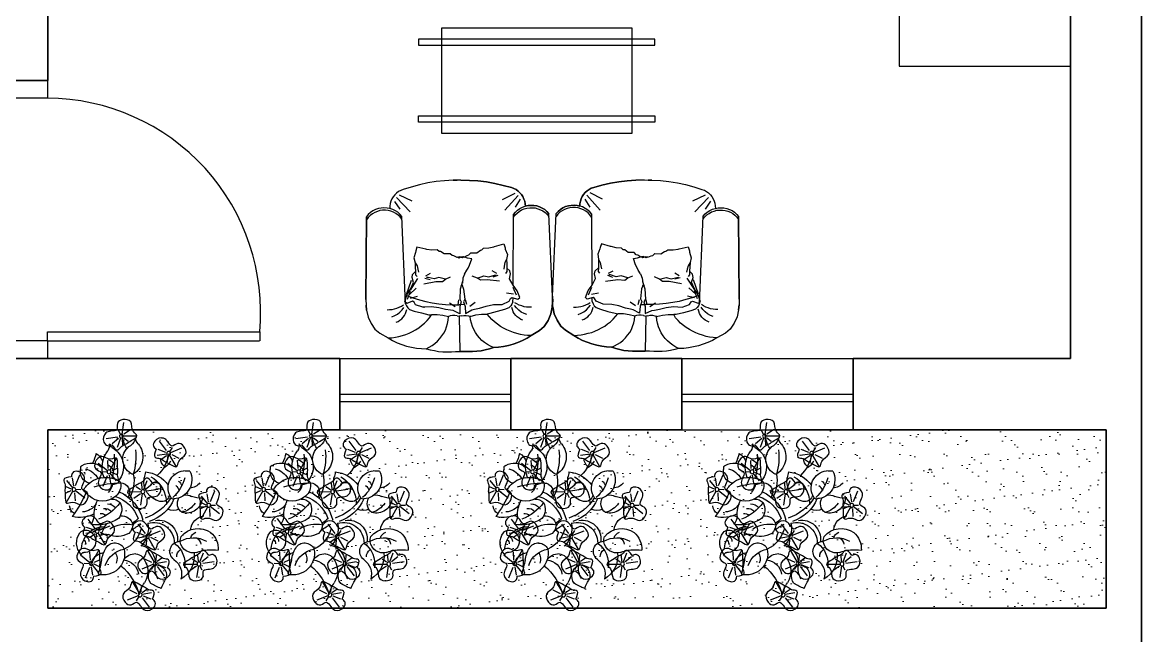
# Model space of a CAD drawing. Header units: inches. Extents: x 132383 to 134532, y 19213 to 20900.
# Drawn here: x 132797.2 to 132954.2, y 19999.7 to 20085.7 of the extents above; entities that cross this region are included whole.
import ezdxf

# ---------------------------------------------------------------- set-up
doc = ezdxf.new("R2010")
doc.units = ezdxf.units.IN
doc.header["$MEASUREMENT"] = 0
for name, color, linetype, lineweight, true_color in [('A-Door', 7, 'Continuous', 25, 0x998b75), ('A-Hatch', 7, 'Continuous', 9, 0xadadad), ('A-Wall', 7, 'Continuous', 35, 0xe06c3e), ('A-Win', 7, 'Continuous', 25, 0x15ade5)]:
    doc.layers.add(name, color=color, linetype=linetype, lineweight=lineweight, true_color=true_color)
doc.layers.add('A-FURNITURE', color=35, linetype='Continuous')
doc.layers.add('A-Plant', color=84, linetype='Continuous', lineweight=25)

# ---------------------------------------------------------------- blocks, each defined once
blk = doc.blocks.new('D1')
for p, q in [((78341.38, 19846.48), (78341.38, 19876.27)), ((78341.38, 19876.27), (78342.62, 19876.27)), ((78342.62, 19846.48), (78342.62, 19876.25)), ((78306.11, 19846.48), (78308.59, 19846.48)), ((78306.11, 19846.48), (78306.11, 19841.51)), ((78308.59, 19846.48), (78308.59, 19841.51)), ((78342.62, 19846.48), (78341.38, 19846.48)), ((78342.62, 19846.48), (78342.62, 19841.51)), ((78342.62, 19846.48), (78345.11, 19846.48)), ((78345.11, 19846.48), (78345.11, 19841.51)), ((78306.11, 19841.51), (78308.59, 19841.51)), ((78342.62, 19841.51), (78345.11, 19841.51))]:
    blk.add_line(p, q)
blk.add_arc((78338.61, 19846.37), 30.02, 84.7063, 179.8051)
blk = doc.blocks.new('1 seat')
for p, q in [((18.15, 15.69), (5.4, 15.34)), ((18.15, 15.69), (5.4, 15.34)), ((19.02, 15.66), (18.15, 15.69)), ((18.15, 15.69), (19.02, 15.66)), ((19.8, 15.6), (19.02, 15.66)), ((19.8, 15.6), (19.02, 15.66)), ((20.86, 15.38), (19.8, 15.6)), ((19.8, 15.6), (20.86, 15.38)), ((4.3, 13.93), (4.14, 13.49)), ((4.14, 13.49), (4.3, 13.93)), ((4.49, 14.34), (4.3, 13.93)), ((4.3, 13.93), (4.49, 14.34)), ((4.74, 14.71), (4.49, 14.34)), ((4.49, 14.34), (4.74, 14.71)), ((4.58, 13.65), (4.74, 14.06)), ((5.05, 15.06), (4.74, 14.71)), ((4.74, 14.71), (5.05, 15.06)), ((4.74, 14.06), (4.93, 14.43)), ((4.93, 14.43), (5.18, 14.77)), ((5.4, 15.34), (5.05, 15.06)), ((5.05, 15.06), (5.4, 15.34)), ((5.18, 14.77), (5.49, 15.09)), ((5.49, 15.09), (5.83, 15.34)), ((21.86, 14.94), (20.86, 15.38)), ((20.86, 15.38), (21.86, 14.94)), ((22.77, 14.34), (21.86, 14.94)), ((21.86, 14.94), (22.77, 14.34)), ((23.39, 13.62), (22.77, 14.34)), ((22.77, 14.34), (23.39, 13.62)), ((4.08, 13.06), (4.05, 12.62)), ((4.05, 12.62), (4.08, 13.06)), ((4.05, 12.62), (4.08, 12.15)), ((4.08, 12.15), (4.05, 12.62)), ((4.14, 13.49), (4.08, 13.06)), ((4.08, 13.06), (4.14, 13.49)), ((4.08, 12.15), (4.17, 11.74)), ((4.17, 11.71), (4.08, 12.15)), ((4.42, 12.84), (4.46, 13.24)), ((4.42, 12.4), (4.42, 12.84)), ((4.45, 11.96), (4.42, 12.4)), ((4.46, 13.24), (4.58, 13.65)), ((19.77, 12.41), (19.77, 12.04)), ((24.14, 12.31), (23.39, 13.62)), ((23.39, 13.62), (24.14, 12.31)), ((24.14, 12.31), (24.11, 11.75)), ((24.55, 11.65), (24.14, 12.31)), ((24.14, 12.31), (24.55, 11.65)), ((1.8, 10.65), (1.58, 10.34)), ((1.58, 10.34), (1.8, 10.65)), ((2.08, 10.93), (1.8, 10.65)), ((1.8, 10.65), (2.08, 10.93)), ((2.36, 11.18), (2.08, 10.93)), ((2.08, 10.93), (2.36, 11.18)), ((2.67, 11.37), (2.36, 11.18)), ((2.36, 11.18), (2.67, 11.37)), ((2.48, 10.65), (4.73, 8.56)), ((3.05, 11.53), (2.67, 11.37)), ((2.67, 11.37), (3.05, 11.53)), ((3.39, 11.65), (3.05, 11.53)), ((3.05, 11.53), (3.39, 11.65)), ((3.08, 10.96), (4.29, 10.18)), ((3.8, 11.71), (3.39, 11.65)), ((3.39, 11.65), (3.8, 11.71)), ((4.17, 11.74), (3.8, 11.71)), ((3.8, 11.71), (4.17, 11.74)), ((4.3, 11.28), (4.17, 11.71)), ((4.51, 10.87), (4.3, 11.28)), ((4.58, 11.56), (4.45, 11.96)), ((4.76, 10.49), (4.51, 10.87)), ((4.73, 11.15), (4.58, 11.56)), ((4.95, 10.77), (4.73, 11.15)), ((5.04, 10.18), (4.76, 10.49)), ((5.2, 10.43), (4.95, 10.77)), ((5.48, 10.15), (5.2, 10.43)), ((18.26, 10.63), (17.2, 10.23)), ((18.51, 10.32), (18.26, 10.63)), ((19.42, 10.54), (19.23, 10.19)), ((19.55, 10.91), (19.42, 10.54)), ((19.67, 11.29), (19.55, 10.91)), ((19.73, 11.66), (19.67, 11.29)), ((19.77, 12.04), (19.73, 11.66)), ((20.17, 10.44), (19.83, 10.1)), ((20.48, 10.82), (20.17, 10.44)), ((20.7, 11.25), (20.48, 10.82)), ((20.89, 11.69), (20.7, 11.25)), ((21.42, 10.47), (21.23, 10.19)), ((21.61, 10.75), (21.42, 10.47)), ((21.73, 11.06), (21.61, 10.75)), ((23.95, 10.66), (23.79, 10.09)), ((24.05, 11.19), (23.95, 10.66)), ((24.11, 11.75), (24.05, 11.19)), ((24.89, 10.94), (24.55, 11.65)), ((24.55, 11.65), (24.89, 10.94)), ((25.17, 10.22), (24.89, 10.94)), ((24.89, 10.94), (25.17, 10.22)), ((1.26, 9.62), (0.89, 8.37)), ((0.89, 8.37), (1.26, 9.62)), ((1.39, 10), (1.26, 9.62)), ((1.26, 9.62), (1.39, 10)), ((1.58, 10.34), (1.39, 10)), ((1.39, 10), (1.58, 10.34)), ((3.07, 8.25), (2.11, 10.18)), ((5.39, 9.87), (5.04, 10.18)), ((16.33, 9.63), (5.39, 9.87)), ((5.83, 9.87), (5.48, 10.15)), ((10.73, 8.52), (11.57, 8.83)), ((11.57, 8.83), (12.32, 8.7)), ((12.32, 8.7), (12.82, 8.42)), ((12.32, 8.7), (12.98, 8.7)), ((12.98, 8.7), (13.67, 8.7)), ((14.11, 9.17), (13.67, 8.7)), ((13.67, 8.7), (14.2, 8.73)), ((14.58, 9.29), (14.11, 9.17)), ((14.2, 8.73), (14.48, 8.51)), ((15.32, 9.1), (14.58, 9.29)), ((16.33, 9.63), (15.32, 9.1)), ((17.2, 10.23), (16.33, 9.63)), ((17.86, 10.16), (16.67, 9.63)), ((17.73, 9.69), (17.51, 8.6)), ((18.23, 9.41), (18.51, 10.32)), ((18.39, 9.19), (18.23, 9.41)), ((18.89, 9.57), (18.29, 9.6)), ((18.79, 8.97), (18.39, 9.19)), ((19.26, 7.88), (18.79, 8.97)), ((18.89, 9.57), (19.23, 9.41)), ((19.23, 10.19), (19.04, 9.88)), ((19.23, 9.41), (19.51, 9.22)), ((19.83, 10.1), (19.45, 9.82)), ((19.51, 9.22), (19.79, 8.94)), ((20.08, 9.47), (19.76, 9.38)), ((19.79, 8.94), (20.04, 8.25)), ((20.42, 9.6), (20.08, 9.47)), ((20.7, 9.75), (20.42, 9.6)), ((20.98, 9.97), (20.7, 9.75)), ((21.23, 10.19), (20.98, 9.97)), ((23.42, 9.06), (23.2, 8.53)), ((23.64, 9.56), (23.42, 9.06)), ((23.79, 10.09), (23.64, 9.56)), ((25.42, 9.5), (25.17, 10.22)), ((25.17, 10.22), (25.42, 9.5)), ((25.61, 8.75), (25.42, 9.5)), ((25.42, 9.5), (25.61, 8.75)), ((25.76, 7.97), (25.61, 8.75)), ((25.61, 8.75), (25.76, 7.97)), ((0.57, 7.06), (0.32, 5.78)), ((0.32, 5.78), (0.57, 7.06)), ((0.89, 8.37), (0.57, 7.06)), ((0.57, 7.06), (0.89, 8.37)), ((9.92, 8.3), (10.51, 8.49)), ((10.32, 6.89), (9.92, 8.3)), ((10.51, 8.49), (10.73, 8.52)), ((12.82, 8.42), (13.35, 8.33)), ((13.35, 8.33), (13.82, 8.23)), ((14.45, 7.14), (14.07, 6.42)), ((14.73, 6.79), (14.7, 7.04)), ((14.76, 7.29), (15.04, 6.51)), ((15.67, 7.54), (15.41, 5.64)), ((19.26, 6.54), (19.26, 7.88)), ((19.32, 7.66), (19.29, 7.66)), ((20.04, 8.25), (20.35, 7.13)), ((20.35, 7.13), (20.63, 5.97)), ((22.29, 7.13), (21.95, 6.69)), ((22.64, 7.56), (22.29, 7.13)), ((22.92, 8.06), (22.64, 7.56)), ((23.2, 8.53), (22.92, 8.06)), ((25.85, 7.22), (25.76, 7.97)), ((25.76, 7.97), (25.85, 7.22)), ((25.88, 6.46), (25.85, 7.22)), ((25.85, 7.22), (25.88, 6.43)), ((0.32, 5.78), (0.13, 4.47)), ((0.13, 4.47), (0.32, 5.78)), ((10.35, 6.77), (10.32, 6.89)), ((10.51, 5.99), (10.35, 6.77)), ((10.54, 5.17), (10.51, 5.99)), ((14.98, 5.92), (14.73, 6.79)), ((14.82, 5.14), (14.98, 5.92)), ((15.41, 5.64), (15.47, 4.6)), ((19.48, 5.41), (19.26, 6.54)), ((19.79, 4.38), (19.48, 5.41)), ((20.63, 5.97), (20.7, 5.57)), ((20.69, 4.69), (20.7, 5.57)), ((21.13, 5.91), (20.7, 5.57)), ((21.54, 6.28), (21.13, 5.91)), ((21.95, 6.69), (21.54, 6.28)), ((25.41, 5.53), (25.1, 5.09)), ((25.66, 6), (25.41, 5.53)), ((25.88, 6.47), (25.66, 6)), ((25.88, 6.47), (25.88, 6.46)), ((25.88, 6.43), (25.88, 6.47)), ((25.88, 6.47), (25.88, 6.43)), ((26.07, 5.81), (25.88, 6.43)), ((25.88, 6.43), (26.07, 5.81)), ((26.23, 5.15), (26.07, 5.81)), ((26.07, 5.81), (26.23, 5.15)), ((0.13, 4.47), (0.04, 3.16)), ((0.04, 3.16), (0.13, 4.47)), ((10.79, 4.89), (10.54, 5.17)), ((10.82, 4.67), (10.79, 4.89)), ((11.22, 4.11), (10.82, 4.67)), ((11.22, 4.11), (11.22, 4.11)), ((11.22, 3.2), (11.22, 4.11)), ((15.13, 4.14), (14.82, 5.14)), ((15.13, 4.14), (14.82, 3.36)), ((15.47, 4.6), (15.13, 4.14)), ((19.44, 2.88), (18.85, 3.72)), ((19.94, 3.63), (19.79, 4.38)), ((20.04, 3.22), (19.94, 3.63)), ((20.82, 3.82), (20.69, 4.69)), ((21.04, 2.94), (20.82, 3.82)), ((23.54, 3.69), (23.07, 3.44)), ((23.97, 4), (23.54, 3.69)), ((24.38, 4.31), (23.97, 4)), ((24.76, 4.69), (24.38, 4.31)), ((25.1, 5.09), (24.76, 4.69)), ((26.35, 4.53), (26.23, 5.15)), ((26.23, 5.15), (26.35, 4.53)), ((26.41, 3.87), (26.35, 4.53)), ((26.35, 4.53), (26.41, 3.87)), ((26.44, 3.21), (26.41, 3.87)), ((26.41, 3.87), (26.44, 3.21)), ((0.04, 3.16), (-0.03, 1.84)), ((-0.03, 1.84), (0.04, 3.16)), ((-0.03, 1.84), (-0.03, 1.25)), ((-0.03, 1.84), (-0.03, 1.25)), ((11.54, 2.89), (11.22, 3.2)), ((11.6, 2.64), (11.54, 2.89)), ((11.88, 2.17), (11.6, 2.64)), ((11.78, 1.8), (11.88, 2.17)), ((11.97, 1.36), (11.78, 1.8)), ((11.96, 1.87), (11.79, 1.43)), ((12.02, 2.66), (11.8, 2.09)), ((11.8, 2.09), (11.96, 1.87)), ((12.12, 3.32), (12.02, 2.66)), ((12.12, 3.32), (12.12, 3.32)), ((13.1, 2.95), (12.12, 3.32)), ((13.55, 2.72), (13.1, 2.95)), ((13.9, 2.52), (13.55, 2.72)), ((14.48, 2.16), (13.9, 2.52)), ((14.48, 2.16), (15.12, 1.91)), ((15.12, 1.91), (15.87, 1.81)), ((15.64, 1.84), (16.79, 1.45)), ((16.06, 1.7), (16.78, 1.98)), ((16.28, 1.76), (16.32, 1.85)), ((16.78, 1.98), (18.35, 2.13)), ((18.35, 2.13), (18.75, 1.91)), ((19.19, 2.44), (18.44, 2.26)), ((18.75, 1.91), (19.47, 2.16)), ((19.19, 2.07), (19.19, 1.26)), ((19.47, 2.16), (20.57, 2.22)), ((20.57, 2.22), (20.04, 3.22)), ((20.85, 2.32), (20.91, 2.66)), ((20.85, 1.94), (20.85, 2.32)), ((20.91, 1.6), (20.85, 1.94)), ((20.91, 2.66), (21.04, 3)), ((21.04, 3), (21.04, 2.94)), ((21.57, 2.97), (21.04, 2.94)), ((22.07, 3.1), (21.57, 2.97)), ((22.6, 3.25), (22.07, 3.1)), ((23.07, 3.44), (22.6, 3.25)), ((26.41, 1.9), (26.44, 2.56)), ((26.44, 2.56), (26.41, 1.9)), ((26.41, 1.25), (26.41, 1.9)), ((26.41, 1.9), (26.41, 1.25)), ((26.44, 2.56), (26.44, 3.21)), ((26.44, 3.21), (26.44, 2.56)), ((-0.03, 1.25), (-0.03, 0.66)), ((-0.03, 0.66), (-0.03, 1.25)), ((-0.03, 0.66), (0.03, -0.66)), ((-0.03, 0.66), (0.03, -0.66)), ((11.59, 0.33), (11.29, 0)), ((11.29, 0), (11.32, -0.91)), ((11.64, 0.58), (11.59, 0.33)), ((11.9, 1.06), (11.64, 0.58)), ((11.79, 1.43), (11.9, 1.06)), ((11.81, 1.14), (11.97, 1.36)), ((16.29, 1.64), (16.32, 1.55)), ((16.79, 1.45), (18.36, 1.35)), ((18.36, 1.35), (18.76, 1.59)), ((19.22, 1.08), (18.46, 1.23)), ((18.76, 1.59), (19.49, 1.37)), ((19.49, 0.65), (18.93, -0.22)), ((19.12, -0.84), (19.19, 0.22)), ((19.19, 0.22), (19.19, 1.26)), ((19.49, 1.37), (20.58, 1.35)), ((20.09, 0.33), (20.02, -0.08)), ((20.58, 1.35), (20.09, 0.33)), ((20.91, 0.91), (20.84, 0.57)), ((20.84, 0.57), (20.84, 0.19)), ((20.84, 0.19), (20.91, -0.15)), ((20.91, 1.6), (20.97, 1.25)), ((20.91, 0.91), (20.97, 1.25)), ((20.97, 1.25), (26.41, 1.25)), ((26.41, 0.59), (26.41, 1.25)), ((26.41, 0.59), (26.41, 1.25)), ((26.44, -0.07), (26.41, 0.59)), ((26.44, -0.07), (26.41, 0.59)), ((0.03, -0.66), (0.12, -1.97)), ((0.03, -0.66), (0.12, -1.97)), ((10.92, -1.7), (10.68, -2)), ((10.94, -1.48), (10.92, -1.7)), ((11.32, -0.91), (10.94, -1.48)), ((11.32, -0.91), (11.32, -0.91)), ((12.19, -0.08), (12.19, -0.08)), ((15.23, -0.78), (14.88, -0.01)), ((15.23, -0.78), (14.96, -1.79)), ((15.59, -1.23), (15.23, -0.78)), ((15.57, -2.26), (15.59, -1.23)), ((19, -1.87), (19.12, -0.84)), ((19.89, -0.84), (19.62, -1.88)), ((20.02, -0.08), (19.89, -0.84)), ((20.81, -1.31), (20.68, -2.18)), ((21.03, -0.43), (20.81, -1.31)), ((20.91, -0.15), (21.03, -0.5)), ((21.01, -0.43), (21.03, -0.43)), ((21.02, -0.47), (21.01, -0.43)), ((21.03, -0.43), (21.02, -0.47)), ((21.56, -0.47), (21.03, -0.43)), ((21.03, -0.5), (21.03, -0.43)), ((22.06, -0.59), (21.56, -0.47)), ((22.59, -0.75), (22.06, -0.59)), ((23.06, -0.94), (22.59, -0.75)), ((23.53, -1.19), (23.06, -0.94)), ((23.97, -1.5), (23.53, -1.19)), ((24.37, -1.81), (23.97, -1.5)), ((26.34, -2.04), (26.4, -1.38)), ((26.34, -2.04), (26.4, -1.38)), ((26.4, -1.38), (26.44, -0.72)), ((26.4, -1.38), (26.44, -0.72)), ((26.44, -0.72), (26.44, -0.07)), ((26.44, -0.72), (26.44, -0.07)), ((0.12, -1.97), (0.31, -3.28)), ((0.12, -1.97), (0.31, -3.28)), ((0.31, -3.28), (0.59, -4.53)), ((0.31, -3.28), (0.59, -4.53)), ((10.68, -2.81), (10.56, -3.6)), ((10.68, -2), (10.68, -2.81)), ((14.66, -3.8), (14.26, -3.1)), ((14.93, -3.45), (14.91, -3.7)), ((15.14, -2.56), (14.93, -3.45)), ((14.96, -1.79), (15.14, -2.56)), ((14.98, -3.95), (15.23, -3.15)), ((15.9, -4.16), (15.57, -2.26)), ((18.62, -3.87), (18.81, -2.9)), ((18.81, -2.9), (19, -1.87)), ((19.62, -1.88), (19.45, -3.01)), ((19.45, -3.01), (19.5, -4.35)), ((20.37, -4.59), (20.65, -3.43)), ((20.65, -3.43), (20.68, -3.06)), ((20.68, -2.18), (20.68, -3.06)), ((21.15, -3.37), (20.68, -3.06)), ((21.56, -3.75), (21.15, -3.37)), ((24.75, -2.19), (24.37, -1.81)), ((25.09, -2.6), (24.75, -2.19)), ((25.4, -3.03), (25.09, -2.6)), ((25.68, -3.47), (25.4, -3.03)), ((25.9, -3.91), (26.06, -3.32)), ((25.9, -3.91), (26.06, -3.32)), ((26.06, -3.32), (26.22, -2.66)), ((26.06, -3.32), (26.22, -2.66)), ((26.22, -2.66), (26.34, -2.04)), ((26.22, -2.66), (26.34, -2.04)), ((0.59, -4.53), (0.9, -5.84)), ((0.59, -4.53), (0.9, -5.84)), ((10.53, -3.72), (10.18, -5.14)), ((10.18, -5.14), (10.78, -5.31)), ((10.56, -3.6), (10.53, -3.72)), ((12.6, -5.45), (13.09, -5.15)), ((13.09, -5.15), (13.62, -5.03)), ((13.62, -5.03), (14.08, -4.92)), ((14.48, -5.4), (14.75, -5.17)), ((16.8, -6.24), (15.02, -5.05)), ((18.05, -6.23), (17.78, -5.14)), ((18.02, -5.87), (18.34, -4.87)), ((18.34, -4.87), (18.62, -3.87)), ((19.5, -4.35), (19.08, -5.47)), ((19.56, -4.13), (19.53, -4.13)), ((20.05, -5.71), (20.37, -4.59)), ((21.96, -4.15), (21.56, -3.75)), ((22.31, -4.59), (21.96, -4.15)), ((22.65, -5.03), (22.31, -4.59)), ((22.93, -5.53), (22.65, -5.03)), ((25.9, -3.94), (25.68, -3.47)), ((25.77, -5.44), (25.87, -4.69)), ((25.77, -5.44), (25.87, -4.69)), ((25.87, -4.69), (25.9, -3.91)), ((25.87, -4.69), (25.9, -3.94)), ((25.9, -3.94), (25.9, -3.91)), ((25.9, -3.94), (25.9, -3.91)), ((25.9, -3.94), (25.9, -3.94)), ((0.9, -5.84), (1.27, -7.1)), ((0.9, -5.84), (1.27, -7.1)), ((3.09, -5.72), (2.11, -7.66)), ((2.49, -8.13), (4.74, -6.04)), ((10.78, -5.31), (11, -5.33)), ((11, -5.33), (11.86, -5.61)), ((11.86, -5.61), (12.6, -5.45)), ((12.6, -5.45), (13.26, -5.42)), ((13.26, -5.42), (13.95, -5.4)), ((14.4, -5.85), (13.95, -5.4)), ((13.95, -5.4), (14.48, -5.4)), ((14.88, -5.95), (14.4, -5.85)), ((15.62, -5.73), (14.88, -5.95)), ((17.46, -6.84), (15.27, -6.02)), ((16.64, -6.22), (15.62, -5.73)), ((17.49, -6.4), (16.52, -5.33)), ((17.54, -6.78), (16.64, -6.22)), ((18.19, -6.69), (16.98, -6.21)), ((18.62, -7.14), (17.54, -6.78)), ((17.65, -6.84), (18.02, -5.87)), ((18.68, -5.7), (18.54, -5.93)), ((18.54, -5.93), (18.85, -6.82)), ((18.85, -6.82), (18.62, -7.14)), ((19.08, -5.47), (18.68, -5.7)), ((18.9, -7.03), (19.24, -6.87)), ((19.24, -6.87), (19.52, -6.68)), ((19.52, -6.68), (19.8, -6.4)), ((20.08, -6.93), (19.77, -6.84)), ((19.8, -6.4), (20.05, -5.71)), ((23.21, -6), (22.93, -5.53)), ((23.43, -6.53), (23.21, -6)), ((23.65, -7.03), (23.43, -6.53)), ((25.43, -6.97), (25.62, -6.22)), ((25.43, -6.97), (25.62, -6.22)), ((25.62, -6.22), (25.77, -5.44)), ((25.62, -6.22), (25.77, -5.44)), ((1.27, -7.1), (1.4, -7.47)), ((1.27, -7.1), (1.4, -7.47)), ((1.4, -7.47), (1.58, -7.81)), ((1.4, -7.47), (1.58, -7.81)), ((1.58, -7.81), (1.8, -8.13)), ((1.58, -7.81), (1.8, -8.13)), ((1.8, -8.13), (2.08, -8.41)), ((1.8, -8.13), (2.08, -8.41)), ((2.08, -8.41), (2.36, -8.66)), ((2.08, -8.41), (2.36, -8.66)), ((3.08, -8.44), (4.3, -7.66)), ((4.52, -8.35), (4.3, -8.76)), ((4.77, -7.98), (4.52, -8.35)), ((4.74, -8.63), (4.58, -9.04)), ((4.96, -8.26), (4.74, -8.63)), ((5.05, -7.66), (4.77, -7.98)), ((5.21, -7.91), (4.96, -8.26)), ((5.4, -7.35), (5.05, -7.66)), ((5.49, -7.63), (5.21, -7.91)), ((18.9, -7.03), (5.4, -7.35)), ((5.83, -7.35), (5.49, -7.63)), ((19.24, -7.65), (19.05, -7.34)), ((19.43, -7.99), (19.24, -7.65)), ((19.55, -8.37), (19.43, -7.99)), ((19.83, -7.56), (19.46, -7.28)), ((19.68, -8.75), (19.55, -8.37)), ((20.18, -7.9), (19.83, -7.56)), ((20.43, -7.06), (20.08, -6.93)), ((20.49, -8.28), (20.18, -7.9)), ((20.71, -7.22), (20.43, -7.06)), ((20.71, -8.72), (20.49, -8.28)), ((20.99, -7.43), (20.71, -7.22)), ((21.24, -7.65), (20.99, -7.43)), ((21.43, -7.94), (21.24, -7.65)), ((21.61, -8.22), (21.43, -7.94)), ((21.74, -8.53), (21.61, -8.22)), ((23.8, -7.56), (23.65, -7.03)), ((23.96, -8.13), (23.8, -7.56)), ((24.05, -8.66), (23.96, -8.13)), ((24.55, -9.13), (24.89, -8.41)), ((24.55, -9.13), (24.89, -8.41)), ((24.89, -8.41), (25.18, -7.69)), ((24.89, -8.41), (25.18, -7.69)), ((25.18, -7.69), (25.43, -6.97)), ((25.18, -7.69), (25.43, -6.97)), ((2.36, -8.66), (2.68, -8.85)), ((2.36, -8.66), (2.68, -8.85)), ((2.68, -8.85), (3.05, -9)), ((2.68, -8.85), (3.05, -9)), ((3.05, -9), (3.39, -9.13)), ((3.05, -9), (3.39, -9.13)), ((3.39, -9.13), (3.8, -9.19)), ((3.39, -9.13), (3.8, -9.19)), ((3.8, -9.19), (4.17, -9.22)), ((3.8, -9.19), (4.18, -9.22)), ((4.08, -9.63), (4.05, -10.1)), ((4.08, -9.63), (4.05, -10.1)), ((4.05, -10.1), (4.08, -10.54)), ((4.05, -10.1), (4.08, -10.54)), ((4.18, -9.19), (4.08, -9.63)), ((4.17, -9.22), (4.08, -9.63)), ((4.3, -8.76), (4.18, -9.19)), ((4.46, -9.44), (4.42, -9.88)), ((4.42, -9.88), (4.42, -10.32)), ((4.42, -10.32), (4.45, -10.72)), ((4.58, -9.04), (4.46, -9.44)), ((19.74, -9.12), (19.68, -8.75)), ((19.77, -9.5), (19.74, -9.12)), ((19.77, -9.87), (19.77, -9.5)), ((20.89, -9.15), (20.71, -8.72)), ((23.39, -11.09), (24.14, -9.78)), ((23.39, -11.09), (24.14, -9.78)), ((24.11, -9.22), (24.05, -8.66)), ((24.14, -9.78), (24.11, -9.22)), ((24.14, -9.78), (24.55, -9.13)), ((24.14, -9.78), (24.55, -9.13)), ((4.08, -10.54), (4.14, -10.97)), ((4.08, -10.54), (4.14, -10.97)), ((4.14, -10.97), (4.3, -11.41)), ((4.14, -10.97), (4.3, -11.41)), ((4.3, -11.41), (4.48, -11.82)), ((4.3, -11.41), (4.48, -11.82)), ((4.45, -10.72), (4.58, -11.13)), ((4.48, -11.82), (4.73, -12.19)), ((4.48, -11.82), (4.73, -12.19)), ((4.58, -11.13), (4.73, -11.54)), ((4.73, -11.54), (4.92, -11.91)), ((4.92, -11.91), (5.17, -12.26)), ((21.86, -12.4), (22.77, -11.81)), ((21.86, -12.4), (22.77, -11.81)), ((22.77, -11.81), (23.39, -11.09)), ((22.77, -11.81), (23.39, -11.09)), ((4.73, -12.19), (5.05, -12.54)), ((4.73, -12.19), (5.05, -12.54)), ((5.05, -12.54), (5.39, -12.82)), ((5.05, -12.54), (5.39, -12.82)), ((5.17, -12.26), (5.48, -12.57)), ((5.39, -12.82), (18.14, -13.15)), ((18.14, -13.15), (5.39, -12.82)), ((5.48, -12.57), (5.83, -12.82)), ((18.14, -13.15), (19.01, -13.12)), ((18.14, -13.15), (19.01, -13.12)), ((19.01, -13.12), (19.79, -13.06)), ((19.79, -13.06), (19.01, -13.12)), ((19.79, -13.06), (20.86, -12.84)), ((19.79, -13.06), (20.86, -12.84)), ((20.86, -12.84), (21.86, -12.4)), ((20.86, -12.84), (21.86, -12.4))]:
    blk.add_line(p, q)
blk = doc.blocks.new('TABLE')
for points in [[(1.54, 3.2), (1.54, -29.95), (2.39, -29.95), (2.39, 3.2)], [(13.18, 3.2), (13.18, -29.95), (12.32, -29.95), (12.32, 3.2)], [(14.72, 0), (0, 0), (0, -26.73), (14.72, -26.73)]]:
    blk.add_lwpolyline(points, close=True)
blk = doc.blocks.new('purple flowers')
at = {"color": 202, "linetype": 'Continuous'}
for p, q in [((9.55, 17.22), (9.13, 14.79)), ((-2.07, 14.05), (-3.75, 13.8)), ((-3.6, 15.88), (-1.7, 14.3)), ((-1.75, 15.43), (-1.49, 14.43)), ((1.27, 15.84), (-0.72, 14.48)), ((1.04, 14.18), (-0.68, 14.11)), ((6.01, 15.43), (8.7, 14.53)), ((7.4, 13.82), (8.49, 14.15)), ((8.73, 15), (7.68, 16.32)), ((9.17, 11.97), (9.08, 14.01)), ((10.09, 15.4), (9.35, 14.68)), ((11.95, 12.99), (9.78, 14.03)), ((-3.81, 11.91), (-1.69, 13.79)), ((-1.72, 12.31), (-1.46, 13.42)), ((-0.4, 12.52), (-1.15, 13.48)), ((0.76, 12.92), (-1.04, 13.86)), ((8.25, 12.78), (8.7, 13.9)), ((10.4, 12.37), (9.48, 13.81)), ((-12.91, 9.55), (-12.73, 7.15)), ((8.6, 9.72), (9.16, 6.94)), ((-11.6, 8.52), (-12.39, 7)), ((-10.64, 7.65), (-12.36, 6.56)), ((1.14, 7.23), (1.22, 5.19)), ((7.9, 7.71), (8.74, 6.93)), ((9.59, 7.14), (10.21, 8.72)), ((11.93, 7.55), (9.61, 6.69)), ((-15.38, 5.36), (-13.06, 6.21)), ((-14.07, 6.73), (-13.07, 6.46)), ((-13.04, 5.76), (-13.66, 4.19)), ((-12.06, 3.19), (-12.62, 5.97)), ((-11.36, 5.2), (-12.19, 5.98)), ((-10.88, 6.45), (-12.08, 6.28)), ((-1.64, 6.21), (0.53, 5.17)), ((-0.09, 6.84), (0.83, 5.39)), ((2.06, 6.42), (1.61, 5.3)), ((4.3, 3.77), (1.61, 4.68)), ((2.91, 5.38), (1.82, 5.05)), ((7.19, 5.25), (8.91, 6.34)), ((7.43, 6.46), (8.63, 6.62)), ((8.15, 4.38), (8.94, 5.91)), ((9.46, 3.35), (9.27, 5.75)), ((10.62, 6.17), (9.62, 6.45)), ((0.22, 3.8), (0.96, 4.53)), ((0.76, 1.98), (1.17, 4.41)), ((1.58, 4.21), (2.63, 2.88)), ((14.83, 3.98), (15.01, 1.58)), ((16.14, 2.95), (15.35, 1.43)), ((12.36, -0.22), (14.68, 0.64)), ((13.67, 1.16), (14.67, 0.88)), ((14.7, 0.19), (14.08, -1.38)), ((15.69, -2.38), (15.13, 0.39)), ((17.1, 2.08), (15.38, 0.99)), ((16.39, -0.37), (15.55, 0.41)), ((16.86, 0.88), (15.66, 0.71)), ((-4.76, -1.93), (-2.85, -3.51)), ((0.11, -1.97), (-1.88, -3.33)), ((-17.43, -4.5), (-15.26, -5.54)), ((-15.88, -3.88), (-14.96, -5.32)), ((-14.65, -3.48), (-14.57, -5.52)), ((-13.73, -4.29), (-14.18, -5.41)), ((-4.97, -5.89), (-2.85, -4.02)), ((-3.23, -3.75), (-4.91, -4)), ((-2.91, -2.38), (-2.65, -3.38)), ((-2.88, -5.49), (-2.62, -4.38)), ((-1.56, -5.28), (-2.31, -4.33)), ((-0.4, -4.89), (-2.2, -3.94)), ((-0.12, -3.62), (-1.84, -3.7)), ((5.53, -4.17), (7.43, -5.75)), ((7.38, -4.62), (7.64, -5.62)), ((10.4, -4.21), (8.41, -5.57)), ((-15.57, -6.91), (-14.83, -6.19)), ((-15.03, -8.73), (-14.62, -6.3)), ((-14.21, -6.51), (-13.16, -7.83)), ((-11.49, -6.94), (-14.18, -6.04)), ((-12.88, -5.33), (-13.97, -5.66)), ((-5.5, -6.93), (-5.76, -8.04)), ((-3.41, -6.54), (-5.53, -8.41)), ((5.32, -8.14), (7.44, -6.26)), ((7.05, -6), (5.38, -6.25)), ((7.41, -7.74), (7.66, -6.63)), ((8.73, -7.53), (7.98, -6.57)), ((9.89, -7.13), (8.08, -6.19)), ((10.16, -5.87), (8.45, -5.94)), ((-8.49, -10.46), (-6.5, -9.1)), ((-8.25, -8.81), (-6.54, -8.73)), ((-7.98, -7.54), (-6.18, -8.49)), ((-6.82, -7.15), (-6.07, -8.1)), ((-5.47, -10.05), (-5.73, -9.05)), ((-3.62, -10.5), (-5.52, -8.92)), ((-5.14, -8.68), (-3.47, -8.43)), ((5.51, -11.62), (6.34, -12.4)), ((6.21, -9.61), (6.77, -12.39)), ((7.2, -12.18), (7.82, -10.61)), ((-2.47, -13.7), (-4.59, -15.57)), ((4.8, -14.08), (6.52, -12.98)), ((5.03, -12.87), (6.24, -12.7)), ((5.76, -14.94), (6.54, -13.42)), ((7.07, -15.97), (6.88, -13.57)), ((9.54, -11.78), (7.22, -12.64)), ((8.23, -13.16), (7.23, -12.88)), ((-7.55, -17.63), (-5.56, -16.26)), ((-7.31, -15.97), (-5.6, -15.89)), ((-7.04, -14.71), (-5.23, -15.65)), ((-5.88, -14.31), (-5.13, -15.27)), ((-4.56, -14.1), (-4.82, -15.21)), ((-4.53, -17.22), (-4.79, -16.22)), ((-2.68, -17.66), (-4.58, -16.09)), ((-4.2, -15.84), (-2.53, -15.59))]:
    blk.add_line(p, q, dxfattribs=at)
for centre in [(-1.39, 14.05), (9.07, 14.4), (-12.69, 6.35), (1.24, 4.8), (9.24, 6.55), (15.05, 0.78), (-2.55, -3.76), (-14.55, -5.91), (7.73, -6), (-5.83, -8.67), (6.85, -12.77), (-4.89, -15.84)]:
    blk.add_circle(centre, 0.394, dxfattribs=at)
at = {"color": 102}
for centre, radius, start, end in [((6.22, 12.7), 7.77, 170.0598, 208.9255), ((4.01, 16.1), 2.47, 301.2181, 332.7123), ((8.33, 14.53), 2.17, 168.391, 218.5457), ((3.78, 16.83), 5.63, 307.0508, 341.3217), ((-3.89, 9.08), 4, 135.061, 248.1365), ((-4.71, 16.48), 4.99, 246.24, 261.3818), ((1.9, 13.61), 4.32, 193.4486, 222.6024), ((-2.15, 13.18), 2.13, 290.5759, 340.8889), ((7.51, 10.39), 4.23, 121.6932, 219.9647), ((16.71, 7.43), 12.44, 155.533, 178.8455), ((4.08, 10.95), 3.39, 282.3446, 41.0291), ((9.26, 13.69), 2.34, 293.1588, 317.5057), ((13.02, 11.16), 2.26, 154.9974, 193.1415), ((-6.83, 11.17), 2.82, 198.8441, 248.6903), ((1.97, 9.68), 8.15, 176.2732, 210.2272), ((-6.93, 8.27), 3.59, 306.9895, 65.8423), ((10.98, 7.1), 4.51, 100.2786, 202.2444), ((20.7, 5.24), 12.44, 155.533, 178.8455), ((5.56, 8.73), 5.61, 319.6558, 20.0542), ((13.49, 6.51), 2.88, 100.0455, 144.527), ((22.92, 8.52), 9.97, 175.27, 187.4831), ((-7.73, 6.53), 3.33, 165.717, 267.6459), ((-8.8, 13.83), 6.83, 251.5801, 270.519), ((-8.25, 4.85), 2.2, 59.8729, 102.6566), ((-4.84, 7.85), 1.38, 101.9394, 154.5503), ((-4.6, 6.77), 1.38, 101.9394, 154.5503), ((1.94, 1.95), 6.47, 101.8024, 152.7131), ((0.61, 2.33), 6.71, 78.0393, 126.4886), ((-2.35, 8.21), 4.26, 264.2741, 352.2961), ((-1.14, 5.99), 1.52, 32.1494, 100.6171), ((7.73, 7.65), 5.85, 167.7353, 180.1591), ((10.43, 4.16), 7.09, 150.3029, 192.3344), ((4.57, 8.17), 0.583, 238.642, 292.8852), ((12.41, 0.35), 7.95, 107.502, 120.0903), ((10.49, 4.98), 3.96, 94.3098, 116.9179), ((12.37, 4.01), 3.28, 38.399, 117.0177), ((-10.32, 9.34), 3.99, 235.2979, 262.3871), ((-5.36, 7.11), 4.64, 194.8749, 237.3751), ((-8.55, 5.39), 2.29, 287.4988, 12.9619), ((-5.09, 5.69), 0.432, 227.6565, 317.9218), ((2.6, 5.91), 8, 183.8601, 235.295), ((5.06, 7.78), 10.06, 193.4867, 233.3902), ((-2.64, 5.58), 1.62, 168.5272, 265.2427), ((-2.3, 4.88), 1.68, 37.4714, 101.4183), ((5.62, 3.29), 1.89, 70.6939, 195.9965), ((8.72, 3.68), 2.84, 150.594, 211.7772), ((7.63, 3.33), 2.23, 91.1055, 128.4484), ((-0.01, -13.85), 19.93, 55.7207, 71.7062), ((7.18, -2.15), 7.72, 66.681, 86.9487), ((8.1, 0.32), 5.09, 22.9941, 65.1722), ((13.81, 1.49), 4.14, 86.0435, 133.0828), ((12.57, 5.51), 2.48, 266.1185, 351.7859), ((16.97, 7.31), 2.39, 211.8632, 222.8303), ((46.15, -5.95), 33.05, 159.3844, 160.3692), ((-13.87, 1.06), 3.26, 347.0174, 63.1256), ((-5.2, 5.68), 2.77, 227.4222, 277.7423), ((-2.01, 3.41), 2.25, 148.1491, 168.3446), ((6.84, -5.43), 8.74, 96.1221, 148.5705), ((10.82, 3.89), 3.13, 168.6008, 208.3848), ((-12.99, -3.21), 4.68, 113.1462, 164.4032), ((-13.5, -3.28), 4.57, 21.5544, 106.9498), ((-12.76, -1.08), 1.53, 352.8818, 55.7489), ((-4.95, -3.55), 3.92, 61.8165, 169.5675), ((6.41, -5.5), 7.59, 90.3699, 141.897), ((7.09, -0.98), 2.95, 133.6208, 201.8989), ((14.85, 4.44), 10.33, 198.593, 230.3876), ((6.2, -1.09), 2.52, 71.818, 117.0244), ((6.84, -2.31), 2.52, 74.9163, 120.0569), ((9.91, 4.25), 4.15, 209.8402, 294.6084), ((2.52, -0.85), 7.22, 340.4038, 7.5637), ((5.69, 13.08), 13.94, 295.2857, 302.0771), ((40.45, 4), 28.19, 186.3544, 197.9638), ((8.67, 0.52), 4.48, 9.5683, 23.455), ((-18.77, -10.63), 8.77, 51.5656, 81.6742), ((-13.44, -6.3), 5.49, 42.1209, 101.7158), ((-12.01, -2.59), 1.77, 106.2784, 155.6004), ((-12.24, -1.75), 3.01, 340.8229, 2.8955), ((-4.22, -4.65), 4.28, 55.2024, 162.6288), ((2.81, -3.73), 5.28, 150.4821, 207.3773), ((-138.66, -121.75), 183.02, 40.2433, 40.9805), ((6.61, 2.21), 6.88, 206.0839, 219.1785), ((3.16, -3.58), 2.37, 64.6023, 150.6019), ((10.4, 2.53), 7.6, 217.3335, 262.8899), ((7.15, -2.54), 1.65, 60.3286, 125.9444), ((7.74, -3.18), 1.06, 59.8834, 129.675), ((13.02, 0.05), 3.35, 191.5061, 250.6153), ((-7.79, -6.36), 5.58, 155.486, 221.8625), ((-11.82, -1.5), 2.71, 236.4392, 332.7753), ((-6.65, -8.49), 5.38, 107.9203, 170.5425), ((-11.2, -5.34), 1.64, 338.1061, 41.2655), ((-9.99, -4.65), 2.12, 288.9775, 72.8148), ((5.36, -3.18), 6.19, 176.4236, 228.1645), ((3.66, -3.09), 2.65, 165.1861, 209.4937), ((0.24, -9.21), 6.87, 41.2811, 82.7763), ((4.9, -1.08), 4.86, 223.0819, 275.1151), ((-2.5, -6.57), 9.23, 0.1004, 16.8392), ((5.29, -8.98), 4.56, 33.3637, 74.4193), ((12.06, -3.93), 2.81, 166.4489, 202.7549), ((14, 1.48), 6.18, 223.0544, 266.6243), ((13.11, -2.12), 1.84, 279.362, 340.3188), ((-8.29, -10.16), 3.65, 106.0617, 178.7938), ((-2.19, -9.75), 3.84, 87.6643, 167.5749), ((5.17, -8.12), 2.21, 45.2035, 85.7973), ((4.57, -9.93), 5.34, 38.4642, 67.8193), ((9.6, -8.78), 2.33, 108.0971, 256.0722), ((9.59, -7.99), 1.59, 22.2012, 116.8093), ((5.04, -9.16), 4.87, 344.8833, 33.5175), ((-6.79, -10.92), 2.16, 67.0296, 190.3702), ((-10.13, -8.25), 4.24, 310.0608, 350.73), ((-7.69, -10.76), 2.53, 303.8561, 46.3173), ((-0.56, -12.08), 4.54, 119.7446, 193.7693), ((-1.74, -10.71), 2.79, 81.922, 112.7052), ((-2.15, -10.72), 2.89, 15.0019, 73.8397), ((5.1, -10.01), 4.46, 150.1807, 265.8375), ((2.84, -9.18), 2.13, 11.3471, 139.1372), ((-1.01, -12.19), 4.93, 358.9193, 63.0608), ((4.36, -10.91), 2.46, 129.9176, 184.4468), ((-3.38, -10.39), 8.46, 352.9703, 11.0771), ((9.85, -8.86), 1.16, 98.5384, 163.3678), ((10.22, -9.54), 1.06, 109.833, 164.5296), ((7.65, -8.52), 3.59, 298.9962, 18.3063), ((-19.59, -13.89), 10.98, 3.7237, 13.6297), ((5.14, -22.06), 11.6, 111.8361, 147.836), ((-0.17, -13.25), 3.37, 76.1397, 154.4466), ((-2.15, -10.72), 2.89, 356.055, 356.2447), ((43.76, -16.03), 39.02, 173.1285, 177.6872), ((3.7, -12.65), 3.16, 352.735, 64.4007), ((8.78, -11.61), 0.618, 355.0961, 65.4613), ((-8.68, -4.24), 8.94, 270.3129, 285.5326), ((-12.06, -15.31), 7.41, 355.486, 16.8376)]:
    blk.add_arc(centre, radius, start, end, dxfattribs=at)
at = {"color": 202, "linetype": 'Continuous'}
for points in [[(1.32, 14.07), (1.03, 12.41), (-0.07, 12.47), (-1.05, 12.22), (-2.32, 12.02), (-3.85, 11.95), (-3.91, 13.12), (-4.82, 14.98), (-3.91, 16.44), (-2.55, 16.6), (-1.6, 15.72), (-0.46, 16.31), (0.58, 16.73), (2.14, 15.59), (2.07, 14.52), (1.32, 14.08)], [(10.44, 12.06), (8.86, 11.48), (8.36, 12.47), (7.66, 13.19), (6.85, 14.19), (6.03, 15.48), (7.01, 16.12), (8.16, 17.84), (9.88, 17.78), (10.7, 16.68), (10.41, 15.42), (11.49, 14.73), (12.38, 14.04), (12.17, 12.12), (11.21, 11.64), (10.45, 12.07)], [(-11.35, 8.71), (-10.06, 7.63), (-10.67, 6.71), (-10.94, 5.74), (-11.4, 4.54), (-12.11, 3.18), (-13.15, 3.71), (-15.21, 3.85), (-16.03, 5.37), (-15.48, 6.63), (-14.25, 7.01), (-14.19, 8.29), (-14.03, 9.4), (-12.27, 10.18), (-11.37, 9.59), (-11.36, 8.72)], [(7.9, 4.19), (6.61, 5.27), (7.22, 6.2), (7.49, 7.17), (7.95, 8.37), (8.66, 9.73), (9.7, 9.2), (11.76, 9.06), (12.57, 7.54), (12.03, 6.28), (10.8, 5.9), (10.74, 4.62), (10.58, 3.51), (8.82, 2.72), (7.92, 3.32), (7.91, 4.19)], [(-0.13, 7.15), (1.45, 7.72), (1.95, 6.73), (2.65, 6.01), (3.46, 5.01), (4.28, 3.72), (3.3, 3.08), (2.15, 1.37), (0.43, 1.42), (-0.39, 2.53), (-0.11, 3.78), (-1.18, 4.47), (-2.07, 5.16), (-1.86, 7.09), (-0.9, 7.57), (-0.14, 7.14)], [(16.39, 3.14), (17.68, 2.06), (17.07, 1.13), (16.8, 0.16), (16.34, -1.04), (15.63, -2.39), (14.59, -1.87), (12.53, -1.73), (11.72, -0.21), (12.26, 1.06), (13.49, 1.43), (13.55, 2.71), (13.71, 3.83), (15.47, 4.61), (16.37, 4.02), (16.38, 3.14)], [(0.17, -3.74), (-0.13, -5.4), (-1.23, -5.33), (-2.21, -5.59), (-3.48, -5.79), (-5.01, -5.85), (-5.07, -4.68), (-5.98, -2.83), (-5.07, -1.37), (-3.71, -1.21), (-2.76, -2.08), (-1.62, -1.5), (-0.58, -1.08), (0.98, -2.21), (0.91, -3.29), (0.16, -3.73)], [(-15.92, -3.57), (-14.34, -2.99), (-13.85, -3.98), (-13.14, -4.7), (-12.33, -5.7), (-11.51, -6.99), (-12.49, -7.63), (-13.64, -9.35), (-15.36, -9.29), (-16.18, -8.19), (-15.9, -6.93), (-16.97, -6.24), (-17.86, -5.55), (-17.65, -3.63), (-16.69, -3.15), (-15.93, -3.58)], [(10.45, -5.98), (10.16, -7.64), (9.05, -7.58), (8.08, -7.83), (6.81, -8.03), (5.28, -8.1), (5.21, -6.93), (4.3, -5.07), (5.21, -3.61), (6.58, -3.45), (7.52, -4.33), (8.66, -3.74), (9.7, -3.32), (11.26, -4.46), (11.2, -5.53), (10.45, -5.97)], [(-8.54, -8.69), (-8.25, -7.03), (-7.15, -7.1), (-6.17, -6.84), (-4.9, -6.64), (-3.37, -6.57), (-3.31, -7.75), (-2.4, -9.6), (-3.31, -11.06), (-4.67, -11.22), (-5.62, -10.35), (-6.75, -10.93), (-7.8, -11.35), (-9.36, -10.22), (-9.29, -9.14), (-8.54, -8.7)], [(5.51, -15.13), (4.22, -14.05), (4.83, -13.13), (5.1, -12.16), (5.56, -10.96), (6.26, -9.6), (7.31, -10.13), (9.37, -10.27), (10.18, -11.79), (9.64, -13.05), (8.41, -13.43), (8.35, -14.71), (8.19, -15.82), (6.43, -16.6), (5.53, -16.01), (5.52, -15.14)], [(-7.6, -15.85), (-7.31, -14.2), (-6.2, -14.26), (-5.23, -14.01), (-3.96, -13.81), (-2.43, -13.74), (-2.37, -14.91), (-1.45, -16.76), (-2.37, -18.23), (-3.73, -18.39), (-4.67, -17.51), (-5.81, -18.1), (-6.85, -18.52), (-8.42, -17.38), (-8.35, -16.31), (-7.6, -15.87)]]:
    blk.add_spline(points, degree=3, dxfattribs=at)

msp = doc.modelspace()

# ---------------------------------------------------------------- hatches: boundary and pattern name
at = {"layer": 'A-Hatch'}
h = msp.add_hatch(dxfattribs=at)
h.set_pattern_fill('AR-SAND', color=96, scale=2, style=0)
h.set_pattern_definition([(37.5, (11054.9277, 1415.28), (-0.12598672, 3.85364754), [0, -3.04, 0, -3.4, 0, -3.25]), (7.5, (11054.9277, 1415.28), (3.5395534, 5.64429213), [0, -1.64, 0, -2.74, 0, -1.05]), (327.5, (11052.4677, 1415.28), (6.22828372, 0.01131811), [0, -1, 0, -3.6, 0, -4.7]), (317.5, (11052.4677, 1415.28), (6.0122532, 1.75535113), [0, -0.5, 0, -2.36, 0, -2.7])])
h.paths.add_polyline_path([(132949.21, 20028.59), (132800.71, 20028.59), (132800.71, 20003.59), (132949.21, 20003.59)])

# ---------------------------------------------------------------- linework, layer by layer
at = {"layer": 'A-FURNITURE'}
msp.add_lwpolyline([(132944.21, 20115.59), (132920.21, 20115.59), (132920.21, 20079.59), (132944.21, 20079.59)], close=True, dxfattribs=at)
at = {"layer": 'A-Wall'}
for p, q in [((132954.21, 20227.59), (132954.21, 19998.59)), ((132800.71, 20077.59), (132800.71, 20157.59)), ((132944.21, 20157.59), (132944.21, 20038.59)), ((132795.71, 20077.59), (132800.71, 20077.59)), ((132795.71, 20038.59), (132841.71, 20038.59)), ((132841.71, 20028.59), (132841.71, 20038.59)), ((132841.71, 20028.59), (132841.71, 20038.59)), ((132865.71, 20028.59), (132865.71, 20038.59)), ((132865.71, 20038.59), (132889.71, 20038.59)), ((132865.71, 20038.59), (132889.71, 20038.59)), ((132865.71, 20028.59), (132865.71, 20038.59)), ((132889.71, 20038.59), (132889.71, 20028.59)), ((132913.71, 20038.59), (132913.71, 20028.59)), ((132913.71, 20038.59), (132944.21, 20038.59)), ((132800.71, 20028.59), (132841.71, 20028.59)), ((132800.71, 20003.59), (132800.71, 20028.59)), ((132865.71, 20028.59), (132889.71, 20028.59)), ((132865.71, 20028.59), (132889.71, 20028.59)), ((132902.52, 20028.59), (132949.21, 20028.59)), ((132949.21, 20028.59), (132949.21, 20003.59)), ((132800.71, 20003.59), (132949.21, 20003.59))]:
    msp.add_line(p, q, dxfattribs=at)
at = {"layer": 'A-Win'}
for p, q in [((132841.71, 20038.59), (132865.71, 20038.59)), ((132889.71, 20038.59), (132913.71, 20038.59)), ((132841.71, 20033.59), (132865.71, 20033.59)), ((132889.71, 20033.59), (132913.71, 20033.59)), ((132841.71, 20032.59), (132865.71, 20032.59)), ((132889.71, 20032.59), (132913.71, 20032.59)), ((132841.71, 20028.59), (132865.71, 20028.59)), ((132889.71, 20028.59), (132913.71, 20028.59))]:
    msp.add_line(p, q, dxfattribs=at)

# ---------------------------------------------------------------- block references
at = {"layer": 'A-Door', "rotation": 270}
msp.add_blockref('D1', (112954.2, 98383.7), dxfattribs=at)
at = {"layer": 'A-FURNITURE', "rotation": 270}
msp.add_blockref('TABLE', (132882.71, 20084.94), dxfattribs=at)
at = {"layer": 'A-FURNITURE', "yscale": 0.9085757955908776, "zscale": 0.9085757961783542}
for p, xscale, rotation in [((132857.01, 20063.56), 0.9085757961295016, 270.9711885695629), ((132886.09, 20063.59), -0.9085757961295016, 89.0288114304372)]:
    msp.add_blockref('1 seat', p, dxfattribs=dict(at, xscale=xscale, rotation=rotation))
at = {"layer": 'A-Plant', "xscale": -0.6731376847702819, "yscale": 0.6731376852571965, "zscale": 0.6731376847693302, "rotation": 341.965682043401}
for p in [(132813.86, 20016.59), (132840.49, 20016.59), (132873.28, 20016.59), (132904.09, 20016.59)]:
    msp.add_blockref('purple flowers', p, dxfattribs=at)

doc.saveas('drawing.dxf')
